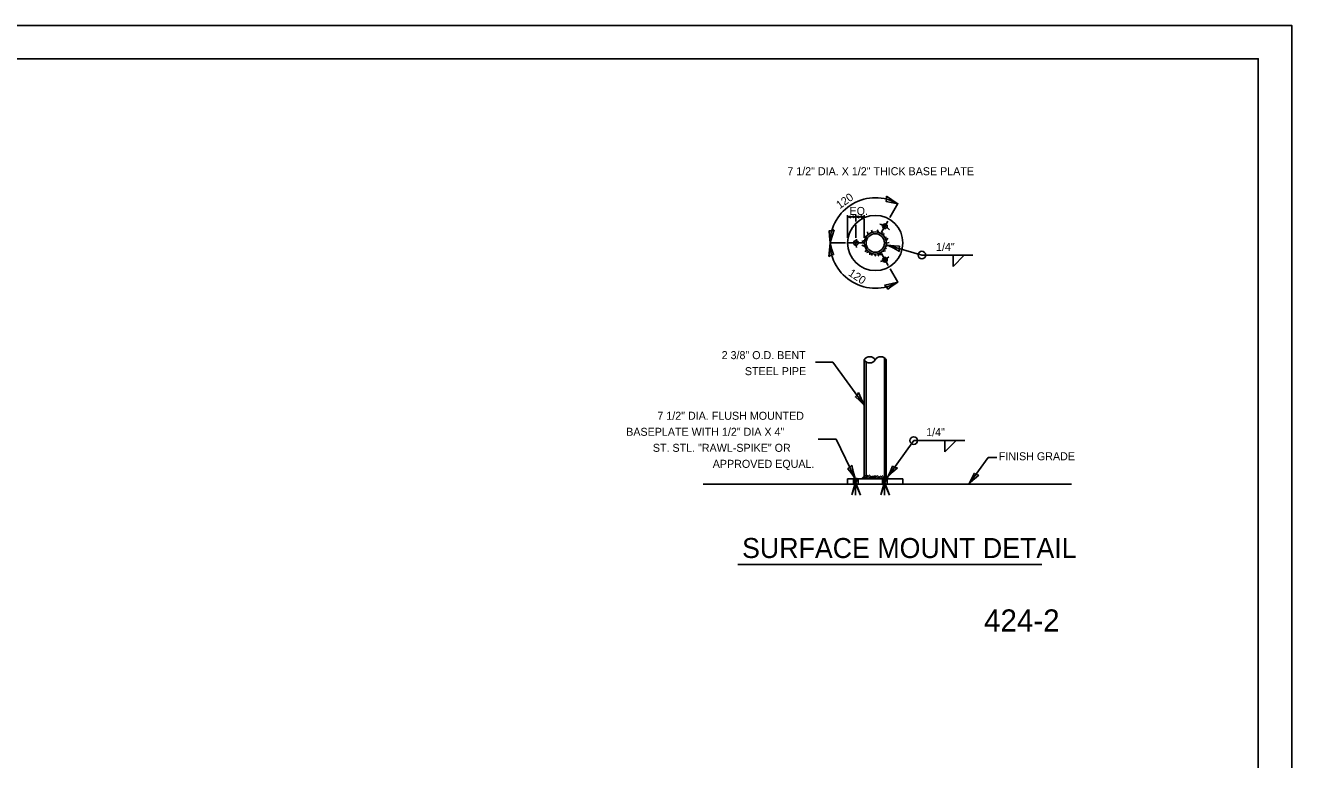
# Model space of a CAD drawing. Extents: x 1875357 to 1890680, y 2257528 to 2269761.
# Drawn here: x 1886308 to 1887257, y 2263269 to 2263819 of the extents above; entities that cross this region are included whole.
import ezdxf

# ---------------------------------------------------------------- set-up
doc = ezdxf.new("R2010")
doc.units = 0
for name, color, linetype in [('Level 1', 7, 'Continuous'), ('Level 24', 7, 'Continuous'), ('Level 40', 7, 'Continuous'), ('Level 63', 7, 'Continuous'), ('ROW_PR_Notes', 7, 'Continuous'), ('Sheets_50 Reference Boundary', 7, 'Continuous'), ('Sheets_General Details', 7, 'Continuous'), ('Sheets_Printer Plotting Border', 7, 'Continuous')]:
    doc.layers.add(name, color=color, linetype=linetype)

msp = doc.modelspace()

# ---------------------------------------------------------------- linework, layer by layer
at = {"layer": 'Level 24'}
msp.add_line((1886842.33, 2263414.76), (1887070.06, 2263414.76), dxfattribs=at)
for points in [[(1886953.7, 2263690.56), (1886953.74, 2263688.48), (1886953.34, 2263686.65), (1886957.23, 2263685.95), (1886962.19, 2263684.88), (1886957.61, 2263687.77)], [(1886914.49, 2263665.26), (1886912.49, 2263664.65), (1886910.63, 2263664.53), (1886911.03, 2263660.6), (1886911.36, 2263655.53), (1886912.89, 2263660.74)], [(1886910.33, 2263645.37), (1886912.16, 2263646.38), (1886913.95, 2263646.89), (1886912.75, 2263650.65), (1886911.36, 2263655.53), (1886910.96, 2263650.13)], [(1886963.4, 2263649.18), (1886963.15, 2263651.25), (1886963.37, 2263653.11), (1886959.43, 2263653.41), (1886954.38, 2263653.98), (1886959.23, 2263651.56)], [(1886952.21, 2263624.03), (1886953.73, 2263622.61), (1886954.77, 2263621.06), (1886957.98, 2263623.37), (1886962.19, 2263626.19), (1886956.92, 2263624.91)], [(1886932.75, 2263543.43), (1886931.68, 2263541.64), (1886930.38, 2263540.3), (1886933.31, 2263537.65), (1886936.97, 2263534.13), (1886934.6, 2263539.01)], [(1886927.63, 2263489.07), (1886926.25, 2263487.5), (1886924.73, 2263486.41), (1886927.14, 2263483.28), (1886930.1, 2263479.16), (1886928.65, 2263484.38)], [(1886961.88, 2263487), (1886959.85, 2263487.47), (1886958.17, 2263488.29), (1886956.56, 2263484.68), (1886954.34, 2263480.12), (1886958.25, 2263483.88)], [(1887023, 2263481.66), (1887020.96, 2263482.13), (1887019.28, 2263482.95), (1887017.67, 2263479.34), (1887015.45, 2263474.78), (1887019.36, 2263478.54)]]:
    msp.add_lwpolyline(points, close=True, dxfattribs=at)
at = {"layer": 'Level 40'}
for p, q in [((1886952.15, 2263478.94), (1886952.15, 2263569.46)), ((1886938.35, 2263478.94), (1886938.35, 2263566.57)), ((1886927.63, 2263466.85), (1886931.21, 2263479.03)), ((1886927.63, 2263466.85), (1886931.75, 2263478.94)), ((1886928.82, 2263478.9), (1886929.66, 2263479.23)), ((1886928.99, 2263474.78), (1886928.99, 2263478.94)), ((1886934.16, 2263466.63), (1886929.01, 2263478.97)), ((1886934.16, 2263466.63), (1886929.5, 2263479.14)), ((1886930.52, 2263466.53), (1886930.11, 2263478.94)), ((1886930.52, 2263466.53), (1886930.6, 2263478.94)), ((1886930.98, 2263479.07), (1886931.75, 2263478.94)), ((1886932.52, 2263474.78), (1886932.52, 2263478.94)), ((1886936.97, 2263478.94), (1886936.97, 2263480.93)), ((1886949.36, 2263466.85), (1886952.94, 2263479.03)), ((1886949.36, 2263466.85), (1886953.49, 2263478.94)), ((1886950.56, 2263478.9), (1886951.4, 2263479.23)), ((1886950.73, 2263474.78), (1886950.73, 2263478.94)), ((1886955.9, 2263466.63), (1886950.75, 2263478.97)), ((1886955.9, 2263466.63), (1886951.23, 2263479.14)), ((1886952.25, 2263466.53), (1886951.85, 2263478.94)), ((1886952.25, 2263466.53), (1886952.34, 2263478.94)), ((1886952.71, 2263479.07), (1886953.49, 2263478.94)), ((1886953.53, 2263478.94), (1886953.53, 2263480.93)), ((1886954.26, 2263474.78), (1886954.26, 2263478.94))]:
    msp.add_line(p, q, dxfattribs=at)
for centre, radius in [((1886945.25, 2263655.53), 20.7), ((1886952.49, 2263668.08), 1.77), ((1886930.76, 2263655.53), 1.77), ((1886945.25, 2263655.53), 8.28), ((1886945.25, 2263655.53), 6.9), ((1886980.17, 2263646.49), 2.84), ((1886952.49, 2263642.98), 1.77), ((1886974.1, 2263507.52), 2.84)]:
    msp.add_circle(centre, radius, dxfattribs=at)
at = {"layer": 'ROW_PR_Notes'}
for p, q in [((1886956.27, 2263674.63), (1886962.28, 2263685.03)), ((1886924.55, 2263659.44), (1886924.55, 2263676.45)), ((1886930.76, 2263675.07), (1886924.55, 2263675.07)), ((1886930.76, 2263671.52), (1886930.76, 2263676.45)), ((1886936.97, 2263675.07), (1886930.76, 2263675.07)), ((1886936.97, 2263675.15), (1886936.97, 2263676.45)), ((1886930.76, 2263659.34), (1886930.76, 2263669.2)), ((1886936.97, 2263659.34), (1886936.97, 2263673.66)), ((1886942.9, 2263663.56), (1886942.37, 2263665.15)), ((1886947.61, 2263663.56), (1886946.78, 2263665.32)), ((1886949.87, 2263663.54), (1886954.68, 2263671.88)), ((1886922.86, 2263655.53), (1886911.16, 2263655.53)), ((1886936.97, 2263655.53), (1886924.55, 2263655.53)), ((1886937.13, 2263657.37), (1886935.07, 2263656.72)), ((1886938.42, 2263660.38), (1886936.6, 2263660.49)), ((1886939.66, 2263661.79), (1886939.48, 2263663.79)), ((1886949.19, 2263662.91), (1886951.25, 2263663.09)), ((1886951.31, 2263661.32), (1886951.67, 2263662.61)), ((1886952.67, 2263659.73), (1886953.78, 2263659.73)), ((1886953.55, 2263657.61), (1886954.67, 2263659.14)), ((1886953.55, 2263655.43), (1886955.73, 2263656.02)), ((1886937.48, 2263652.84), (1886935.25, 2263653.84)), ((1886938.66, 2263650.37), (1886937.66, 2263649.01)), ((1886940.13, 2263648.84), (1886938.6, 2263648.36)), ((1886941.19, 2263648.19), (1886941.13, 2263646.78)), ((1886942.96, 2263647.42), (1886942.43, 2263646.13)), ((1886944.66, 2263647.18), (1886945.78, 2263645.6)), ((1886948.08, 2263647.72), (1886947.31, 2263645.6)), ((1886949.37, 2263648.25), (1886949.25, 2263646.48)), ((1886949.86, 2263647.54), (1886954.98, 2263638.68)), ((1886950.78, 2263649.25), (1886952.96, 2263649.78)), ((1886952.91, 2263651.95), (1886953.43, 2263650.78)), ((1886953.31, 2263653.19), (1886954.79, 2263653.61)), ((1886954.38, 2263653.98), (1886980.17, 2263646.49)), ((1886980.17, 2263646.49), (1887018.44, 2263646.49)), ((1887003.52, 2263638.02), (1887003.52, 2263646.49)), ((1887003.52, 2263638.02), (1887011.99, 2263646.49)), ((1886956.43, 2263636.17), (1886962.21, 2263626.15)), ((1886900.36, 2263566.36), (1886913.36, 2263566.36)), ((1886913.36, 2263566.36), (1886936.97, 2263534.13)), ((1886936.97, 2263480.93), (1886936.97, 2263568.02)), ((1886953.53, 2263480.93), (1886953.53, 2263568.02)), ((1886902.51, 2263508.62), (1886915.84, 2263508.62)), ((1886915.84, 2263508.62), (1886930.1, 2263479.16)), ((1886954.34, 2263480.12), (1886974.1, 2263507.52)), ((1886974.1, 2263507.52), (1887012.37, 2263507.52)), ((1886997.45, 2263499.06), (1886997.45, 2263507.52)), ((1886997.45, 2263499.06), (1887005.92, 2263507.52)), ((1887015.45, 2263474.78), (1887029.98, 2263494.93)), ((1887029.98, 2263494.93), (1887036.28, 2263494.93)), ((1886816.28, 2263474.78), (1887092.28, 2263474.78)), ((1886924.55, 2263474.78), (1886924.55, 2263478.94)), ((1886924.55, 2263478.94), (1886965.95, 2263478.94)), ((1886936.97, 2263480.93), (1886934.98, 2263478.94)), ((1886935.66, 2263478.94), (1886938.02, 2263481.3)), ((1886936.97, 2263478.94), (1886939.57, 2263481.56)), ((1886938.27, 2263478.94), (1886941.15, 2263481.83)), ((1886939.57, 2263478.94), (1886941.86, 2263481.23)), ((1886940.87, 2263478.94), (1886943.15, 2263481.23)), ((1886942.17, 2263478.94), (1886944.65, 2263481.43)), ((1886943.47, 2263478.94), (1886945.8, 2263481.28)), ((1886944.77, 2263478.94), (1886947.25, 2263481.42)), ((1886946.07, 2263478.94), (1886948.06, 2263480.93)), ((1886947.38, 2263478.94), (1886949.53, 2263481.1)), ((1886948.67, 2263478.94), (1886951.01, 2263481.28)), ((1886949.98, 2263478.94), (1886952.31, 2263481.28)), ((1886951.28, 2263478.94), (1886953.26, 2263480.93)), ((1886952.58, 2263478.94), (1886954.05, 2263480.41)), ((1886953.53, 2263480.93), (1886955.51, 2263478.94)), ((1886953.88, 2263478.94), (1886954.69, 2263479.76)), ((1886955.18, 2263478.94), (1886955.35, 2263479.11)), ((1886965.95, 2263474.78), (1886965.95, 2263478.94))]:
    msp.add_line(p, q, dxfattribs=at)
for points in [[(1886926.66, 2263675.01), (1886926.58, 2263675.58), (1886925.7, 2263675.34), (1886924.55, 2263675.07), (1886925.77, 2263674.77), (1886926.85, 2263674.43), (1886926.66, 2263675.01), (1886926.56, 2263675.39), (1886925.32, 2263675.07), (1886926.68, 2263674.64), (1886926.48, 2263675.12), (1886925.9, 2263675.05), (1886926.46, 2263674.9)], [(1886928.65, 2263675.12), (1886928.71, 2263674.56), (1886929.61, 2263674.8), (1886930.76, 2263675.07), (1886929.53, 2263675.37), (1886928.46, 2263675.71), (1886928.65, 2263675.12), (1886928.74, 2263674.75), (1886929.98, 2263675.07), (1886928.62, 2263675.5), (1886928.82, 2263675.02), (1886929.39, 2263675.08), (1886928.85, 2263675.24)], [(1886932.87, 2263675.01), (1886932.79, 2263675.58), (1886931.91, 2263675.34), (1886930.76, 2263675.07), (1886931.98, 2263674.77), (1886933.06, 2263674.43), (1886932.87, 2263675.01), (1886932.77, 2263675.39), (1886931.53, 2263675.07), (1886932.89, 2263674.64), (1886932.69, 2263675.12), (1886932.11, 2263675.05), (1886932.67, 2263674.9)], [(1886934.86, 2263675.12), (1886934.92, 2263674.56), (1886935.82, 2263674.8), (1886936.97, 2263675.07), (1886935.74, 2263675.37), (1886934.67, 2263675.71), (1886934.86, 2263675.12), (1886934.95, 2263674.75), (1886936.19, 2263675.07), (1886934.83, 2263675.5), (1886935.03, 2263675.02), (1886935.6, 2263675.08), (1886935.06, 2263675.24)], [(1886934.86, 2263675.12), (1886934.92, 2263674.56), (1886935.82, 2263674.8), (1886936.97, 2263675.07), (1886935.74, 2263675.37), (1886934.67, 2263675.71), (1886934.86, 2263675.12), (1886934.95, 2263674.75), (1886936.19, 2263675.07), (1886934.83, 2263675.5), (1886935.03, 2263675.02), (1886935.6, 2263675.08), (1886935.06, 2263675.24)]]:
    msp.add_lwpolyline(points, dxfattribs=at)
for centre, radius, start, end in [((1886945.25, 2263655.53), 33.88, 59.9998, 180), ((1886945.25, 2263655.53), 14.49, 43.08614, 76.20661), ((1886945.25, 2263655.53), 33.88, 180, 300.00312), ((1886945.25, 2263655.53), 14.49, 168.10678, 193.85427), ((1886945.25, 2263655.53), 14.49, 285.90573, 314.93644), ((1886941.11, 2263565.44), 4.88, 31.89079, 148.10921), ((1886949.39, 2263565.44), 4.88, 31.89079, 148.10921), ((1886941.11, 2263570.59), 4.88, 211.89079, 328.10921), ((1886929.29, 2263478.94), 0.468, 37.58897, 185.57897), ((1886930.38, 2263478.67), 0.547, 32.12096, 150.12564), ((1886931.36, 2263478.75), 0.5, 21.6001, 140.5819), ((1886951.03, 2263478.94), 0.468, 37.58897, 185.57897), ((1886952.12, 2263478.67), 0.547, 32.12096, 150.12564), ((1886953.1, 2263478.75), 0.5, 21.6001, 140.5819)]:
    msp.add_arc(centre, radius, start, end, dxfattribs=at)
at = {"layer": 'Sheets_50 Reference Boundary'}
msp.add_lwpolyline([(1885657.4, 2263793.54), (1887232.4, 2263793.54), (1887232.4, 2262793.55), (1885657.4, 2262793.55)], close=True, dxfattribs=at)
at = {"layer": 'Sheets_General Details'}
for p, q in [((1887257.4, 2263818.55), (1885557.4, 2263818.55)), ((1887257.4, 2262718.55), (1887257.4, 2263818.55))]:
    msp.add_line(p, q, dxfattribs=at)
msp.add_lwpolyline([(1885657.4, 2263793.55), (1887232.4, 2263793.55), (1887232.4, 2262743.55), (1885657.4, 2262743.55)], close=True, dxfattribs=at)
at = {"layer": 'Sheets_Printer Plotting Border'}
msp.add_lwpolyline([(1885557.4, 2262718.55), (1887257.4, 2262718.55), (1887257.4, 2263818.55), (1885557.4, 2263818.55)], close=True, dxfattribs=at)

# ---------------------------------------------------------------- texts
at = {"layer": 'Level 1'}
msp.add_text('424-2', height=16.56, dxfattribs=at).set_placement((1887026.81, 2263364.51))
at = {"layer": 'Level 24'}
for s, height, p in [('2 3/8" O.D. BENT', 6, (1886830.08, 2263568.53)), ('STEEL PIPE', 6, (1886847.51, 2263556.53)), ('SURFACE MOUNT DETAIL', 15, (1886845.38, 2263419.56))]:
    msp.add_text(s, height=height, dxfattribs=at).set_placement(p)
at = {"layer": 'Level 63'}
for s, p in [('7 1/2" DIA. X 1/2" THICK BASE PLATE', (1886879.34, 2263706.28)), ('1/4"', (1886990.77, 2263649.56)), ('7 1/2" DIA. FLUSH MOUNTED', (1886781.93, 2263523.12)), ('BASEPLATE WITH 1/2" DIA X 4"', (1886758.54, 2263511.12)), ('1/4"', (1886983.41, 2263510.89)), ('ST. STL. "RAWL-SPIKE" OR', (1886778.52, 2263499.12)), ('APPROVED EQUAL.', (1886823.41, 2263487.12))]:
    msp.add_text(s, height=6, dxfattribs=at).set_placement(p)
at = {"layer": 'ROW_PR_Notes'}
for rotation, p in [(35.20277, (1886918.56, 2263680.76)), (326.3257, (1886924.52, 2263631.63))]:
    msp.add_text('120', height=6, rotation=rotation, dxfattribs=at).set_placement(p)
for s, p in [('EQ.', (1886925.97, 2263676.53)), ('FINISH GRADE', (1887037.89, 2263492.78))]:
    msp.add_text(s, height=6, dxfattribs=at).set_placement(p)

doc.saveas('drawing.dxf')
